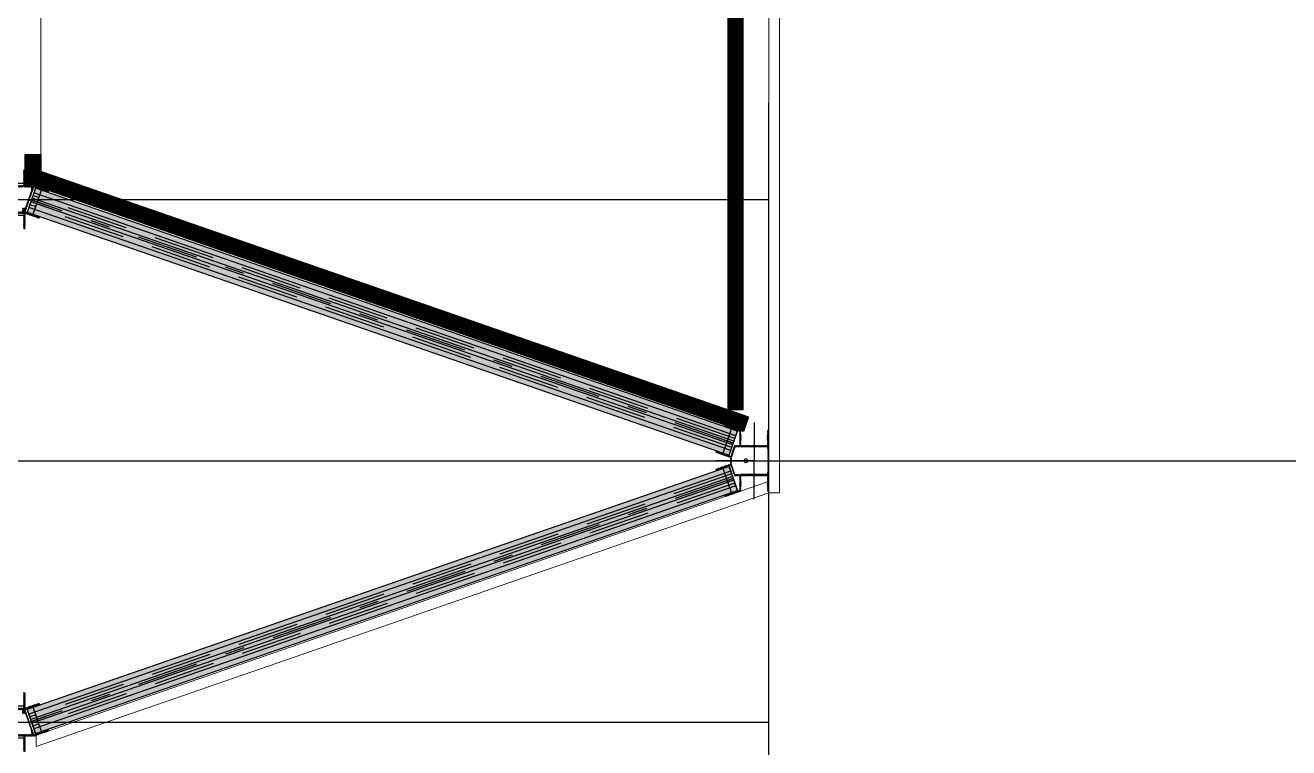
# Model space of a CAD drawing. Header units: millimetres. Extents: x 19 to 123, y 15 to 146.
# Drawn here: x 109.83 to 116.37, y 65.41 to 69.15 of the extents above; entities that cross this region are included whole.
import ezdxf
from ezdxf.enums import TextEntityAlignment as Align

# ---------------------------------------------------------------- set-up
doc = ezdxf.new("R2010")
doc.units = ezdxf.units.MM
for name, pattern in [('00 Ground$0$DASHDOT', [25.4, 12.7, -6.35, 0, -6.35]), ('00 Ground$0$DASHDOT2', [12.7, 6.35, -3.175, 0, -3.175]), ('00 Ground$0$DASHED2', [9.525, 6.35, -3.175]), ('00 Ground$0$HIDDEN', [9.525, 6.35, -3.175])]:
    doc.linetypes.add(name, pattern=pattern)
for name, color, linetype, lineweight in [('00 Ground$0$A-Panel Exterior', 3, 'Continuous', 0), ('00 Ground$0$A-Panel Interior', 6, 'Continuous', 0), ('00 Ground$0$A-Proyecciones', 252, 'Continuous', 0)]:
    doc.layers.add(name, color=color, linetype=linetype, lineweight=lineweight)
for name, color, linetype in [('00 Ground$0$A-Paneles', 7, 'Continuous'), ('00 Ground$0$E-PERFIL-ALZADO-EJES-GL1', 6, '00 Ground$0$DASHDOT'), ('00 Ground$0$E-PERFIL-ALZADO-GL1', 4, 'Continuous'), ('00 Ground$0$E-PERFIL-ALZADO-TEXTOS-GL1', 6, 'Continuous'), ('00 Ground$0$E-PERFIL-PLANTA-HXL2-EJES', 6, '00 Ground$0$DASHDOT'), ('00 Ground$0$E-PERFIL-PLANTA-HXL5', 4, 'Continuous'), ('00 Ground$0$E-PERFIL-PLANTA-HXL5-TEXTURAS', 6, 'Continuous'), ('00 Ground$0$E-PERFIL-PLANTA-HXL6', 2, 'Continuous'), ('00 Ground$0$E-PERFIL-PLANTA-HXL6-TEXTURAS', 6, 'Continuous'), ('00 Ground$0$EJES', 6, 'Continuous')]:
    doc.layers.add(name, color=color, linetype=linetype)
doc.styles.add('00 Ground$0$A10', font='arial.ttf', dxfattribs={"height": 0.1})
pattern_1 = [(135, (16.1473364, -37.2537986), (-0.00136948906, -0.00136948906), [])]
pattern_2 = [(45, (-13597.1444, 7821.7855), (-2.24506403, 2.24506403), [])]

# ---------------------------------------------------------------- blocks, each defined once
blk = doc.blocks.new('*U153')
at = {"true_color": 0xffffff}
h = blk.add_hatch(color=7, dxfattribs=at)
h.dxf.hatch_style = 1
h.paths.add_polyline_path([(3.8446, 0.066), (3.8446, -0.066), (0, -0.066), (0, 0.066)])
at = {"layer": '00 Ground$0$E-PERFIL-ALZADO-EJES-GL1', "color": 251, "linetype": '00 Ground$0$HIDDEN', "ltscale": 0.05}
for p, q in [((0.033, -0.066), (0.033, 0.066)), ((3.8116, -0.066), (3.8116, 0.066)), ((0, 0.025), (3.8446, 0.025)), ((0, -0.025), (3.8446, -0.025))]:
    blk.add_line(p, q, dxfattribs=at)
at = {"layer": '00 Ground$0$E-PERFIL-ALZADO-EJES-GL1', "color": 251, "linetype": '00 Ground$0$DASHDOT2', "ltscale": 0.05}
blk.add_line((0, 0), (3.8446, 0), dxfattribs=at)
at = {"layer": '00 Ground$0$E-PERFIL-ALZADO-GL1', "color": 6, "ltscale": 0.05}
for p, q in [((0, 0.04), (3.8446, 0.04)), ((0, 0.01), (3.8446, 0.01)), ((0, -0.01), (3.8446, -0.01)), ((0, -0.04), (3.8446, -0.04))]:
    blk.add_line(p, q, dxfattribs=at)
at = {"layer": '00 Ground$0$E-PERFIL-ALZADO-GL1', "ltscale": 0.05}
blk.add_lwpolyline([(3.8446, 0.066), (3.8446, -0.066), (0, -0.066), (0, 0.066)], close=True, dxfattribs=at)
at = {"layer": '00 Ground$0$E-PERFIL-ALZADO-TEXTOS-GL1', "style": '00 Ground$0$A10'}
blk.add_attdef('TIPO_BARRA', text='', height=0.1, dxfattribs=at).set_placement((1.9223, 0.1564), align=Align.MIDDLE_CENTER)
blk = doc.blocks.new('*U88')
at = {"layer": '00 Ground$0$E-PERFIL-PLANTA-HXL5-TEXTURAS'}
h = blk.add_hatch(dxfattribs=at)
h.set_pattern_fill('ANSI31', color=256, scale=0.00061, angle=90)
h.set_pattern_definition(pattern_1)
edge = h.paths.add_edge_path(flags=16)
edge.add_line((-0.0638, -0.068), (0, -0.068))
edge.add_line((0, -0.068), (0.0638, -0.068))
edge.add_arc((0.0638, -0.067), 0.001, 629.99892, 719.99892)
edge.add_line((0.0648, -0.067), (0.0648, 0.0606))
edge.add_arc((0.0638, 0.0606), 0.001, 359.99892, 449.99928)
edge.add_line((0.0638, 0.0616), (0.0458, 0.0616))
edge.add_arc((0.0458, 0.0626), 0.001, 539.99928, 629.99928, ccw=False)
edge.add_line((0.0448, 0.0626), (0.0448, 0.0765))
edge.add_arc((0.0438, 0.0765), 0.001, 359.99928, 430.89947)
edge.add_line((0.0441, 0.0774), (-0.0434, 0.1077))
edge.add_arc((-0.0438, 0.1068), 0.001, 430.89947, 449.99928)
edge.add_line((-0.0438, 0.1078), (-0.0638, 0.1078))
edge.add_arc((-0.0638, 0.1068), 0.001, 449.99928, 539.99964)
edge.add_line((-0.0648, 0.1068), (-0.0648, -0.067))
edge.add_arc((-0.0638, -0.067), 0.001, 539.99964, 629.99964)
edge = h.paths.add_edge_path()
edge.add_line((0.0867, 0.1161), (0.0733, 0.0773))
edge.add_arc((0.0742, 0.077), 0.001, 520.89947, 629.99892)
edge.add_line((0.0742, 0.076), (0.1183, 0.076))
edge.add_line((0.1183, 0.076), (0.1183, 0.0755))
edge.add_arc((0.1188, 0.0755), 0.0005, 539.99892, 719.99892)
edge.add_line((0.1193, 0.0755), (0.1193, 0.076))
edge.add_line((0.1193, 0.076), (0.1528, 0.076))
edge.add_line((0.1528, 0.076), (0.1528, 0.068))
edge.add_line((0.1528, 0.068), (0.0738, 0.068))
edge.add_arc((0.0738, 0.067), 0.001, 449.99892, 539.99892)
edge.add_line((0.0728, 0.067), (0.0728, 0.046))
edge.add_line((0.0728, 0.046), (0.0723, 0.046))
edge.add_arc((0.0723, 0.0455), 0.0005, 449.99892, 629.99892)
edge.add_line((0.0723, 0.045), (0.0728, 0.045))
edge.add_line((0.0728, 0.045), (0.0728, 0.0135))
edge.add_line((0.0728, 0.0135), (0.0723, 0.0135))
edge.add_arc((0.0723, 0.013), 0.0005, 449.99892, 629.99892)
edge.add_line((0.0723, 0.0125), (0.0728, 0.0125))
edge.add_line((0.0728, 0.0125), (0.0728, -0.019))
edge.add_line((0.0728, -0.019), (0.0723, -0.019))
edge.add_arc((0.0723, -0.0195), 0.0005, 449.99892, 629.99892)
edge.add_line((0.0723, -0.02), (0.0728, -0.02))
edge.add_line((0.0728, -0.02), (0.0728, -0.067))
edge.add_arc((0.0738, -0.067), 0.001, 539.99892, 629.99892)
edge.add_line((0.0738, -0.068), (0.1528, -0.068))
edge.add_line((0.1528, -0.068), (0.1528, -0.076))
edge.add_line((0.1528, -0.076), (0.1193, -0.076))
edge.add_line((0.1193, -0.076), (0.1193, -0.0755))
edge.add_arc((0.1188, -0.0755), 0.0005, 359.99892, 539.99892)
edge.add_line((0.1183, -0.0755), (0.1183, -0.076))
edge.add_line((0.1183, -0.076), (0, -0.076))
edge.add_line((0, -0.076), (-0.1183, -0.076))
edge.add_line((-0.1183, -0.076), (-0.1183, -0.0755))
edge.add_arc((-0.1188, -0.0755), 0.0005, 359.99964, 539.99964)
edge.add_line((-0.1193, -0.0755), (-0.1193, -0.076))
edge.add_line((-0.1193, -0.076), (-0.1528, -0.076))
edge.add_line((-0.1528, -0.076), (-0.1528, -0.068))
edge.add_line((-0.1528, -0.068), (-0.0738, -0.068))
edge.add_arc((-0.0738, -0.067), 0.001, 629.99964, 719.99964)
edge.add_line((-0.0728, -0.067), (-0.0728, -0.02))
edge.add_line((-0.0728, -0.02), (-0.0723, -0.02))
edge.add_arc((-0.0723, -0.0195), 0.0005, 629.99964, 809.99964)
edge.add_line((-0.0723, -0.019), (-0.0728, -0.019))
edge.add_line((-0.0728, -0.019), (-0.0728, 0.0125))
edge.add_line((-0.0728, 0.0125), (-0.0723, 0.0125))
edge.add_arc((-0.0723, 0.013), 0.0005, 629.99964, 809.99964)
edge.add_line((-0.0723, 0.0135), (-0.0728, 0.0135))
edge.add_line((-0.0728, 0.0135), (-0.0728, 0.045))
edge.add_line((-0.0728, 0.045), (-0.0723, 0.045))
edge.add_arc((-0.0723, 0.0455), 0.0005, 629.99964, 809.99964)
edge.add_line((-0.0723, 0.046), (-0.0728, 0.046))
edge.add_line((-0.0728, 0.046), (-0.0728, 0.067))
edge.add_arc((-0.0738, 0.067), 0.001, 359.99964, 449.99964)
edge.add_line((-0.0738, 0.068), (-0.1528, 0.068))
edge.add_line((-0.1528, 0.068), (-0.1528, 0.076))
edge.add_line((-0.1528, 0.076), (-0.1193, 0.076))
edge.add_line((-0.1193, 0.076), (-0.1193, 0.0755))
edge.add_arc((-0.1188, 0.0755), 0.0005, 539.99964, 719.99964)
edge.add_line((-0.1183, 0.0755), (-0.1183, 0.076))
edge.add_line((-0.1183, 0.076), (-0.0738, 0.076))
edge.add_arc((-0.0738, 0.077), 0.001, 629.99964, 719.99964)
edge.add_line((-0.0728, 0.077), (-0.0728, 0.1198))
edge.add_arc((-0.0718, 0.1198), 0.001, 520.89947, 539.99964, ccw=False)
edge.add_line((-0.0728, 0.1201), (-0.0569, 0.1659))
edge.add_line((-0.0569, 0.1659), (-0.0565, 0.1657))
edge.add_arc((-0.0563, 0.1662), 0.0005, 610.89947, 790.89947)
edge.add_line((-0.0561, 0.1666), (-0.0566, 0.1668))
edge.add_line((-0.0566, 0.1668), (-0.0456, 0.1985))
edge.add_line((-0.0456, 0.1985), (-0.0381, 0.1958))
edge.add_line((-0.0381, 0.1958), (-0.0639, 0.1212))
edge.add_arc((-0.063, 0.1209), 0.001, 520.89947, 610.89947)
edge.add_line((-0.0633, 0.1199), (0.0633, 0.0761))
edge.add_arc((0.0636, 0.077), 0.001, 610.89947, 700.89947)
edge.add_line((0.0646, 0.0767), (0.0904, 0.1513))
edge.add_line((0.0904, 0.1513), (0.098, 0.1487))
edge.add_line((0.098, 0.1487), (0.087, 0.1171))
edge.add_line((0.087, 0.1171), (0.0866, 0.1172))
edge.add_arc((0.0864, 0.1168), 0.0005, 430.89947, 610.89947)
edge.add_line((0.0862, 0.1163), (0.0867, 0.1161))
at = {"layer": '00 Ground$0$E-PERFIL-PLANTA-HXL2-EJES', "ltscale": 0.05}
for p, q in [((0, 0.098), (0.0336, 0.195)), ((0, 0), (0, 0.098)), ((-0.1985, 0), (0, 0)), ((0, 0), (0, -0.1985)), ((0.1985, 0), (0, 0))]:
    blk.add_line(p, q, dxfattribs=at)
at = {"layer": '00 Ground$0$EJES', "color": 240, "true_color": 0xed1f24}
blk.add_circle((-0.0001, 0.0259), 0.01, dxfattribs=at)
at = {"layer": 'Defpoints'}
for p, q in [((0.0336, 0.195), (0.0033, 0.1074)), ((-0.0828, 0.068), (-0.0828, -0.068)), ((-0.061, 0.1297), (0.0675, 0.0852)), ((0.0828, 0.068), (0.0828, -0.068))]:
    blk.add_line(p, q, dxfattribs=at)
blk = doc.blocks.new('00 Ground$0$HXL61')
at = {"layer": '00 Ground$0$E-PERFIL-PLANTA-HXL6-TEXTURAS'}
h = blk.add_hatch(dxfattribs=at)
h.set_pattern_fill('ANSI31', color=256, scale=0.00061, angle=90)
h.set_pattern_definition([(135, (17.1384045, -41.9100713), (-0.00136948906, -0.00136948906), [])])
edge = h.paths.add_edge_path(flags=16)
edge.add_line((-0.0603, 0.071), (0.0603, 0.071))
edge.add_line((0.0603, 0.071), (0.0613, 0.07))
edge.add_line((0.0613, 0.07), (0.0703, 0.07))
edge.add_arc((0.0703, 0.069), 0.001, 0, 90, ccw=False)
edge.add_line((0.0713, 0.069), (0.0713, -0.0978))
edge.add_arc((0.0703, -0.0978), 0.001, -71.56505, 0, ccw=False)
edge.add_line((0.0706, -0.0987), (0.0158, -0.117))
edge.add_arc((0.0155, -0.116), 0.001, -90, -71.56505, ccw=False)
edge.add_line((0.0155, -0.117), (-0.0155, -0.117))
edge.add_arc((-0.0155, -0.116), 0.001, -108.43495, -90, ccw=False)
edge.add_line((-0.0158, -0.117), (-0.0706, -0.0987))
edge.add_arc((-0.0703, -0.0978), 0.001, 180, 251.56505, ccw=False)
edge.add_line((-0.0713, -0.0978), (-0.0713, 0.069))
edge.add_arc((-0.0703, 0.069), 0.001, 90, 180, ccw=False)
edge.add_line((-0.0703, 0.07), (-0.0613, 0.07))
edge.add_line((-0.0613, 0.07), (-0.0603, 0.071))
edge = h.paths.add_edge_path()
edge.add_line((0.1033, -0.068), (0.0793, -0.068))
edge.add_arc((0.0793, -0.067), 0.001, -180, -90, ccw=False)
edge.add_line((0.0783, -0.067), (0.0783, 0.069))
edge.add_arc((0.0793, 0.069), 0.001, 90, 180, ccw=False)
edge.add_line((0.0793, 0.07), (0.1033, 0.07))
edge.add_line((0.1033, 0.07), (0.1053, 0.068))
edge.add_line((0.1053, 0.068), (0.1313, 0.068))
edge.add_line((0.1313, 0.068), (0.1333, 0.07))
edge.add_line((0.1333, 0.07), (0.1573, 0.07))
edge.add_arc((0.1573, 0.071), 0.001, 270, 360)
edge.add_line((0.1583, 0.071), (0.1583, 0.075))
edge.add_arc((0.1573, 0.075), 0.001, 0, 90)
edge.add_line((0.1573, 0.076), (-0.1573, 0.076))
edge.add_arc((-0.1573, 0.075), 0.001, 90, 180)
edge.add_line((-0.1583, 0.075), (-0.1583, 0.071))
edge.add_arc((-0.1573, 0.071), 0.001, 180, 270)
edge.add_line((-0.1573, 0.07), (-0.1333, 0.07))
edge.add_line((-0.1333, 0.07), (-0.1313, 0.068))
edge.add_line((-0.1313, 0.068), (-0.1053, 0.068))
edge.add_line((-0.1053, 0.068), (-0.1033, 0.07))
edge.add_line((-0.1033, 0.07), (-0.0793, 0.07))
edge.add_arc((-0.0793, 0.069), 0.001, 0, 90, ccw=False)
edge.add_line((-0.0783, 0.069), (-0.0783, -0.067))
edge.add_arc((-0.0793, -0.067), 0.001, -90, 0, ccw=False)
edge.add_line((-0.0793, -0.068), (-0.1033, -0.068))
edge.add_line((-0.1033, -0.068), (-0.1053, -0.066))
edge.add_line((-0.1053, -0.066), (-0.1313, -0.066))
edge.add_line((-0.1313, -0.066), (-0.1333, -0.068))
edge.add_line((-0.1333, -0.068), (-0.157, -0.068))
edge.add_line((-0.157, -0.068), (-0.1848, -0.1483))
edge.add_arc((-0.1839, -0.1486), 0.001, 160.90019, 250.90019)
edge.add_line((-0.1842, -0.1495), (-0.1804, -0.1509))
edge.add_arc((-0.1801, -0.1499), 0.001, 250.90019, 340.90019)
edge.add_line((-0.1792, -0.1502), (-0.1713, -0.1276))
edge.add_line((-0.1713, -0.1276), (-0.1688, -0.1263))
edge.add_line((-0.1688, -0.1263), (-0.1603, -0.1018))
edge.add_line((-0.1603, -0.1018), (-0.1615, -0.0992))
edge.add_line((-0.1615, -0.0992), (-0.1528, -0.074))
edge.add_line((-0.1528, -0.074), (-0.0793, -0.074))
edge.add_arc((-0.0793, -0.075), 0.001, 0, 90, ccw=False)
edge.add_line((-0.0783, -0.075), (-0.0783, -0.1007))
edge.add_arc((-0.0773, -0.1007), 0.001, 180, 251.56505)
edge.add_line((-0.0776, -0.1017), (-0.0236, -0.1197))
edge.add_arc((-0.0239, -0.1206), 0.001, -19.09981, 71.56505, ccw=False)
edge.add_line((-0.023, -0.1209), (-0.0311, -0.1444))
edge.add_line((-0.0311, -0.1444), (-0.0336, -0.1456))
edge.add_line((-0.0336, -0.1456), (-0.0421, -0.1702))
edge.add_line((-0.0421, -0.1702), (-0.0409, -0.1727))
edge.add_line((-0.0409, -0.1727), (-0.0488, -0.1954))
edge.add_arc((-0.0478, -0.1957), 0.001, 160.90019, 250.90019)
edge.add_line((-0.0481, -0.1967), (-0.0444, -0.198))
edge.add_arc((-0.044, -0.197), 0.001, 250.90019, 340.90019)
edge.add_line((-0.0431, -0.1974), (-0.0172, -0.1227))
edge.add_arc((-0.0163, -0.123), 0.001, 90, 160.90019, ccw=False)
edge.add_line((-0.0163, -0.122), (0.0163, -0.122))
edge.add_arc((0.0163, -0.123), 0.001, 19.09981, 90, ccw=False)
edge.add_line((0.0172, -0.1227), (0.0431, -0.1974))
edge.add_arc((0.044, -0.197), 0.001, 199.09981, 289.09981)
edge.add_line((0.0444, -0.198), (0.0481, -0.1967))
edge.add_arc((0.0478, -0.1957), 0.001, -70.90019, 19.09981)
edge.add_line((0.0488, -0.1954), (0.0409, -0.1727))
edge.add_line((0.0409, -0.1727), (0.0421, -0.1702))
edge.add_line((0.0421, -0.1702), (0.0336, -0.1456))
edge.add_line((0.0336, -0.1456), (0.0311, -0.1444))
edge.add_line((0.0311, -0.1444), (0.023, -0.1209))
edge.add_arc((0.0239, -0.1206), 0.001, 108.43495, 199.09981, ccw=False)
edge.add_line((0.0236, -0.1197), (0.0776, -0.1017))
edge.add_arc((0.0773, -0.1007), 0.001, -71.56505, 0)
edge.add_line((0.0783, -0.1007), (0.0783, -0.075))
edge.add_arc((0.0793, -0.075), 0.001, 90, 180, ccw=False)
edge.add_line((0.0793, -0.074), (0.1528, -0.074))
edge.add_line((0.1528, -0.074), (0.1615, -0.0992))
edge.add_line((0.1615, -0.0992), (0.1603, -0.1018))
edge.add_line((0.1603, -0.1018), (0.1688, -0.1263))
edge.add_line((0.1688, -0.1263), (0.1713, -0.1276))
edge.add_line((0.1713, -0.1276), (0.1792, -0.1502))
edge.add_arc((0.1801, -0.1499), 0.001, 199.09981, 289.09981)
edge.add_line((0.1804, -0.1509), (0.1842, -0.1495))
edge.add_arc((0.1839, -0.1486), 0.001, -70.90019, 19.09981)
edge.add_line((0.1848, -0.1483), (0.157, -0.068))
edge.add_line((0.157, -0.068), (0.1333, -0.068))
edge.add_line((0.1333, -0.068), (0.1313, -0.066))
edge.add_line((0.1313, -0.066), (0.1053, -0.066))
edge.add_line((0.1053, -0.066), (0.1033, -0.068))
at = {"layer": '00 Ground$0$E-PERFIL-PLANTA-HXL2-EJES', "ltscale": 0.05}
for p, q in [((0, 0), (0, 0.098)), ((0, -0.2166), (0, 0.0978)), ((-0.1985, 0), (0, 0)), ((0, 0), (0, -0.1985)), ((0.1985, 0), (0, 0))]:
    blk.add_line(p, q, dxfattribs=at)
at = {"layer": '00 Ground$0$EJES', "color": 240, "true_color": 0xed1f24}
blk.add_circle((0, -0.0427), 0.01, dxfattribs=at)
at = {"layer": 'Defpoints'}
for p, q in [((-0.0717, 0.068), (-0.0717, -0.068)), ((0.0717, 0.068), (0.0717, -0.068)), ((-0.0282, -0.1287), (-0.1553, -0.0863)), ((-0.1035, -0.1428), (-0.0917, -0.1075)), ((0.0282, -0.1287), (0.1553, -0.0863)), ((0.1035, -0.1428), (0.0917, -0.1075))]:
    blk.add_line(p, q, dxfattribs=at)
blk = doc.blocks.new('00 Ground$0$HXL5')
at = {"layer": '00 Ground$0$E-PERFIL-PLANTA-HXL5-TEXTURAS'}
h = blk.add_hatch(dxfattribs=at)
h.set_pattern_fill('ANSI31', color=256, scale=0.00061, angle=90)
h.set_pattern_definition(pattern_1)
edge = h.paths.add_edge_path(flags=16)
edge.add_line((0.0638, -0.068), (0, -0.068))
edge.add_line((0, -0.068), (-0.0638, -0.068))
edge.add_arc((-0.0638, -0.067), 0.001, -179.99892, -89.99892, ccw=False)
edge.add_line((-0.0648, -0.067), (-0.0648, 0.0606))
edge.add_arc((-0.0638, 0.0606), 0.001, 90.00072, 180.00108, ccw=False)
edge.add_line((-0.0638, 0.0616), (-0.0458, 0.0616))
edge.add_arc((-0.0458, 0.0626), 0.001, -89.99928, 0.00072)
edge.add_line((-0.0448, 0.0626), (-0.0448, 0.0765))
edge.add_arc((-0.0438, 0.0765), 0.001, 109.10053, 180.00072, ccw=False)
edge.add_line((-0.0441, 0.0774), (0.0434, 0.1077))
edge.add_arc((0.0437, 0.1068), 0.001, 90.00072, 109.10053, ccw=False)
edge.add_line((0.0437, 0.1078), (0.0638, 0.1078))
edge.add_arc((0.0638, 0.1068), 0.001, 0.00036, 90.00072, ccw=False)
edge.add_line((0.0648, 0.1068), (0.0648, -0.067))
edge.add_arc((0.0638, -0.067), 0.001, -89.99964, 0.00036, ccw=False)
edge = h.paths.add_edge_path()
edge.add_line((-0.0867, 0.1161), (-0.0733, 0.0773))
edge.add_arc((-0.0742, 0.077), 0.001, -89.99892, 19.10053, ccw=False)
edge.add_line((-0.0742, 0.076), (-0.1183, 0.076))
edge.add_line((-0.1183, 0.076), (-0.1183, 0.0755))
edge.add_arc((-0.1188, 0.0755), 0.0005, -179.99892, 0.00108, ccw=False)
edge.add_line((-0.1193, 0.0755), (-0.1193, 0.076))
edge.add_line((-0.1193, 0.076), (-0.1528, 0.076))
edge.add_line((-0.1528, 0.076), (-0.1528, 0.068))
edge.add_line((-0.1528, 0.068), (-0.0738, 0.068))
edge.add_arc((-0.0738, 0.067), 0.001, 0.00108, 90.00108, ccw=False)
edge.add_line((-0.0728, 0.067), (-0.0728, 0.046))
edge.add_line((-0.0728, 0.046), (-0.0723, 0.046))
edge.add_arc((-0.0723, 0.0455), 0.0005, -89.99892, 90.00108, ccw=False)
edge.add_line((-0.0723, 0.045), (-0.0728, 0.045))
edge.add_line((-0.0728, 0.045), (-0.0728, 0.0135))
edge.add_line((-0.0728, 0.0135), (-0.0723, 0.0135))
edge.add_arc((-0.0723, 0.013), 0.0005, -89.99892, 90.00108, ccw=False)
edge.add_line((-0.0723, 0.0125), (-0.0728, 0.0125))
edge.add_line((-0.0728, 0.0125), (-0.0728, -0.019))
edge.add_line((-0.0728, -0.019), (-0.0723, -0.019))
edge.add_arc((-0.0723, -0.0195), 0.0005, -89.99892, 90.00108, ccw=False)
edge.add_line((-0.0723, -0.02), (-0.0728, -0.02))
edge.add_line((-0.0728, -0.02), (-0.0728, -0.067))
edge.add_arc((-0.0738, -0.067), 0.001, -89.99892, 0.00108, ccw=False)
edge.add_line((-0.0738, -0.068), (-0.1528, -0.068))
edge.add_line((-0.1528, -0.068), (-0.1528, -0.076))
edge.add_line((-0.1528, -0.076), (-0.1193, -0.076))
edge.add_line((-0.1193, -0.076), (-0.1193, -0.0755))
edge.add_arc((-0.1188, -0.0755), 0.0005, 0.00108, 180.00108, ccw=False)
edge.add_line((-0.1183, -0.0755), (-0.1183, -0.076))
edge.add_line((-0.1183, -0.076), (0, -0.076))
edge.add_line((0, -0.076), (0.1183, -0.076))
edge.add_line((0.1183, -0.076), (0.1183, -0.0755))
edge.add_arc((0.1188, -0.0755), 0.0005, 0.00036, 180.00036, ccw=False)
edge.add_line((0.1193, -0.0755), (0.1193, -0.076))
edge.add_line((0.1193, -0.076), (0.1528, -0.076))
edge.add_line((0.1528, -0.076), (0.1528, -0.068))
edge.add_line((0.1528, -0.068), (0.0738, -0.068))
edge.add_arc((0.0738, -0.067), 0.001, -179.99964, -89.99964, ccw=False)
edge.add_line((0.0728, -0.067), (0.0728, -0.02))
edge.add_line((0.0728, -0.02), (0.0723, -0.02))
edge.add_arc((0.0723, -0.0195), 0.0005, -269.99964, -89.99964, ccw=False)
edge.add_line((0.0723, -0.019), (0.0728, -0.019))
edge.add_line((0.0728, -0.019), (0.0728, 0.0125))
edge.add_line((0.0728, 0.0125), (0.0723, 0.0125))
edge.add_arc((0.0723, 0.013), 0.0005, -269.99964, -89.99964, ccw=False)
edge.add_line((0.0723, 0.0135), (0.0728, 0.0135))
edge.add_line((0.0728, 0.0135), (0.0728, 0.045))
edge.add_line((0.0728, 0.045), (0.0723, 0.045))
edge.add_arc((0.0723, 0.0455), 0.0005, -269.99964, -89.99964, ccw=False)
edge.add_line((0.0723, 0.046), (0.0728, 0.046))
edge.add_line((0.0728, 0.046), (0.0728, 0.067))
edge.add_arc((0.0738, 0.067), 0.001, 90.00036, 180.00036, ccw=False)
edge.add_line((0.0738, 0.068), (0.1528, 0.068))
edge.add_line((0.1528, 0.068), (0.1528, 0.076))
edge.add_line((0.1528, 0.076), (0.1193, 0.076))
edge.add_line((0.1193, 0.076), (0.1193, 0.0755))
edge.add_arc((0.1188, 0.0755), 0.0005, -179.99964, 0.00036, ccw=False)
edge.add_line((0.1183, 0.0755), (0.1183, 0.076))
edge.add_line((0.1183, 0.076), (0.0738, 0.076))
edge.add_arc((0.0738, 0.077), 0.001, -179.99964, -89.99964, ccw=False)
edge.add_line((0.0728, 0.077), (0.0728, 0.1198))
edge.add_arc((0.0718, 0.1198), 0.001, 0.00036, 19.10053)
edge.add_line((0.0728, 0.1201), (0.0569, 0.1659))
edge.add_line((0.0569, 0.1659), (0.0565, 0.1657))
edge.add_arc((0.0563, 0.1662), 0.0005, -250.89947, -70.89947, ccw=False)
edge.add_line((0.0561, 0.1666), (0.0566, 0.1668))
edge.add_line((0.0566, 0.1668), (0.0456, 0.1985))
edge.add_line((0.0456, 0.1985), (0.0381, 0.1958))
edge.add_line((0.0381, 0.1958), (0.0639, 0.1212))
edge.add_arc((0.063, 0.1209), 0.001, -70.89947, 19.10053, ccw=False)
edge.add_line((0.0633, 0.1199), (-0.0633, 0.0761))
edge.add_arc((-0.0636, 0.077), 0.001, -160.89947, -70.89947, ccw=False)
edge.add_line((-0.0646, 0.0767), (-0.0904, 0.1513))
edge.add_line((-0.0904, 0.1513), (-0.098, 0.1487))
edge.add_line((-0.098, 0.1487), (-0.087, 0.1171))
edge.add_line((-0.087, 0.1171), (-0.0866, 0.1172))
edge.add_arc((-0.0864, 0.1168), 0.0005, -70.89947, 109.10053, ccw=False)
edge.add_line((-0.0862, 0.1163), (-0.0867, 0.1161))
at = {"layer": '00 Ground$0$E-PERFIL-PLANTA-HXL2-EJES', "ltscale": 0.05}
for p, q in [((0, 0.098), (-0.0336, 0.195)), ((0, 0), (0, 0.098)), ((-0.1985, 0), (0, 0)), ((0.1985, 0), (0, 0)), ((0, 0), (0, -0.1985))]:
    blk.add_line(p, q, dxfattribs=at)
at = {"layer": '00 Ground$0$EJES', "color": 240, "true_color": 0xed1f24}
blk.add_circle((0.0001, 0.0259), 0.01, dxfattribs=at)
at = {"layer": 'Defpoints'}
for p, q in [((-0.0336, 0.195), (-0.0033, 0.1074)), ((-0.0828, 0.068), (-0.0828, -0.068)), ((0.061, 0.1297), (-0.0675, 0.0852)), ((0.0828, 0.068), (0.0828, -0.068))]:
    blk.add_line(p, q, dxfattribs=at)
blk = doc.blocks.new('00 Ground$0$Pata Arco')
at = {"layer": 'Defpoints'}
for p, q in [((-4.0978, 1.8535), (-4.0978, -1.8535)), ((2.7291, 1.3527), (-4.0978, 1.3527)), ((0, 0), (-13.3283, 0)), ((2.7291, -1.3527), (-4.0978, -1.3527))]:
    blk.add_line(p, q, dxfattribs=at)
at = {"xscale": -1}
for p, rotation in [((-3.9143, 0.0917), 199.0945065458419), ((-3.9143, -0.0917), 160.9054899261241)]:
    blk.add_blockref('*U153', p, dxfattribs=dict(at, rotation=rotation))
at = {"layer": '00 Ground$0$E-PERFIL-PLANTA-HXL5', "rotation": 90}
for name, p in [('00 Ground$0$HXL5', (-0.1738, 1.3527)), ('*U88', (-0.1738, -1.3527))]:
    blk.add_blockref(name, p, dxfattribs=at)
at = {"layer": '00 Ground$0$E-PERFIL-PLANTA-HXL6', "rotation": 90}
blk.add_blockref('00 Ground$0$HXL61', (-4.0218, 0), dxfattribs=at)
blk = doc.blocks.new('*U198')
at = {"layer": '00 Ground$0$A-Proyecciones', "rotation": 180}
blk.add_blockref('00 Ground$0$Pata Arco', (35.9822, 0), dxfattribs=at)
blk = doc.blocks.new('*U197')
at = {"layer": '00 Ground$0$A-Proyecciones', "color": 0, "linetype": 'ByBlock', "lineweight": -2}
blk.add_blockref('*U198', (0, 0), dxfattribs=at)
blk = doc.blocks.new('*U112')
h = blk.add_hatch()
h.set_pattern_fill('ANSI31', color=250)
h.set_pattern_definition(pattern_2)
h.paths.add_polyline_path([(0, 0), (3901.7, 0), (3901.7, 80), (0, 80)])
at = {"layer": '00 Ground$0$A-Paneles', "color": 4}
blk.add_lwpolyline([(0, 0), (3901.7, 0), (3901.7, 80), (0, 80)], close=True, dxfattribs=at)
blk = doc.blocks.new('*U111')
h = blk.add_hatch()
h.set_pattern_fill('ANSI31', color=250)
h.set_pattern_definition(pattern_2)
h.paths.add_polyline_path([(0, 0), (160, 0), (160, 80), (0, 80)])
at = {"layer": '00 Ground$0$A-Paneles', "color": 4}
blk.add_lwpolyline([(0, 0), (160, 0), (160, 80), (0, 80)], close=True, dxfattribs=at)
blk = doc.blocks.new('*U144')
h = blk.add_hatch()
h.set_pattern_fill('ANSI31', color=250)
h.set_pattern_definition(pattern_2)
h.paths.add_polyline_path([(0, 0), (5025.7, 0), (5025.7, 80), (0, 80)])
at = {"layer": '00 Ground$0$A-Paneles', "color": 4}
blk.add_lwpolyline([(0, 0), (5025.7, 0), (5025.7, 80), (0, 80)], close=True, dxfattribs=at)

msp = doc.modelspace()

# ---------------------------------------------------------------- linework, layer by layer
at = {"layer": '00 Ground$0$A-Panel Exterior'}
for points in [[(113.7348, 72.1823), (113.6798, 72.1823), (113.6798, 66.7257), (113.7348, 66.7257)], [(109.8877, 65.4706), (109.8877, 65.4115), (113.6798, 66.7257), (113.6727, 66.7633), (113.6727, 66.7815)]]:
    msp.add_lwpolyline(points, close=True, dxfattribs=at)
at = {"layer": '00 Ground$0$A-Proyecciones'}
msp.add_lwpolyline([(121.1397, 144.3901), (121.1305, 85.5082, -0.436581), (114.649, 78.5156), (113.713, 78.5156), (113.713, 73.5171), (114.649, 73.5171, -0.414214), (121.149, 67.0171), (121.1397, 58.1075, -0.413136), (114.6397, 51.6075), (114.6397, 53.6075), (29.3954, 53.6075), (29.3954, 51.6075, -0.414208), (22.8953, 58.1075), (22.8952, 144.3901), (24.3954, 144.39)], format="xyb", dxfattribs=at)
at = {"layer": '00 Ground$0$A-Proyecciones', "linetype": '00 Ground$0$DASHED2', "ltscale": 0.5}
msp.add_lwpolyline([(109.9118, 68.4768), (109.9118, 83.5558)], dxfattribs=at)

# ---------------------------------------------------------------- block references
at = {"layer": '00 Ground$0$A-Panel Interior', "yscale": 0.001, "zscale": 0.001}
for name, p, xscale, rotation in [('*U144', (113.4678, 72.1823), 0.001, 270), ('*U111', (109.9118, 68.4768), -0.001, 90), ('*U112', (109.8892, 68.3968), -0.001, 160.8851617666976)]:
    msp.add_blockref(name, p, dxfattribs=dict(at, xscale=xscale, rotation=rotation))
at = {"layer": '00 Ground$0$A-Proyecciones'}
msp.add_blockref('*U197', (73.5998, 66.8913), dxfattribs=at)

doc.saveas('drawing.dxf')
